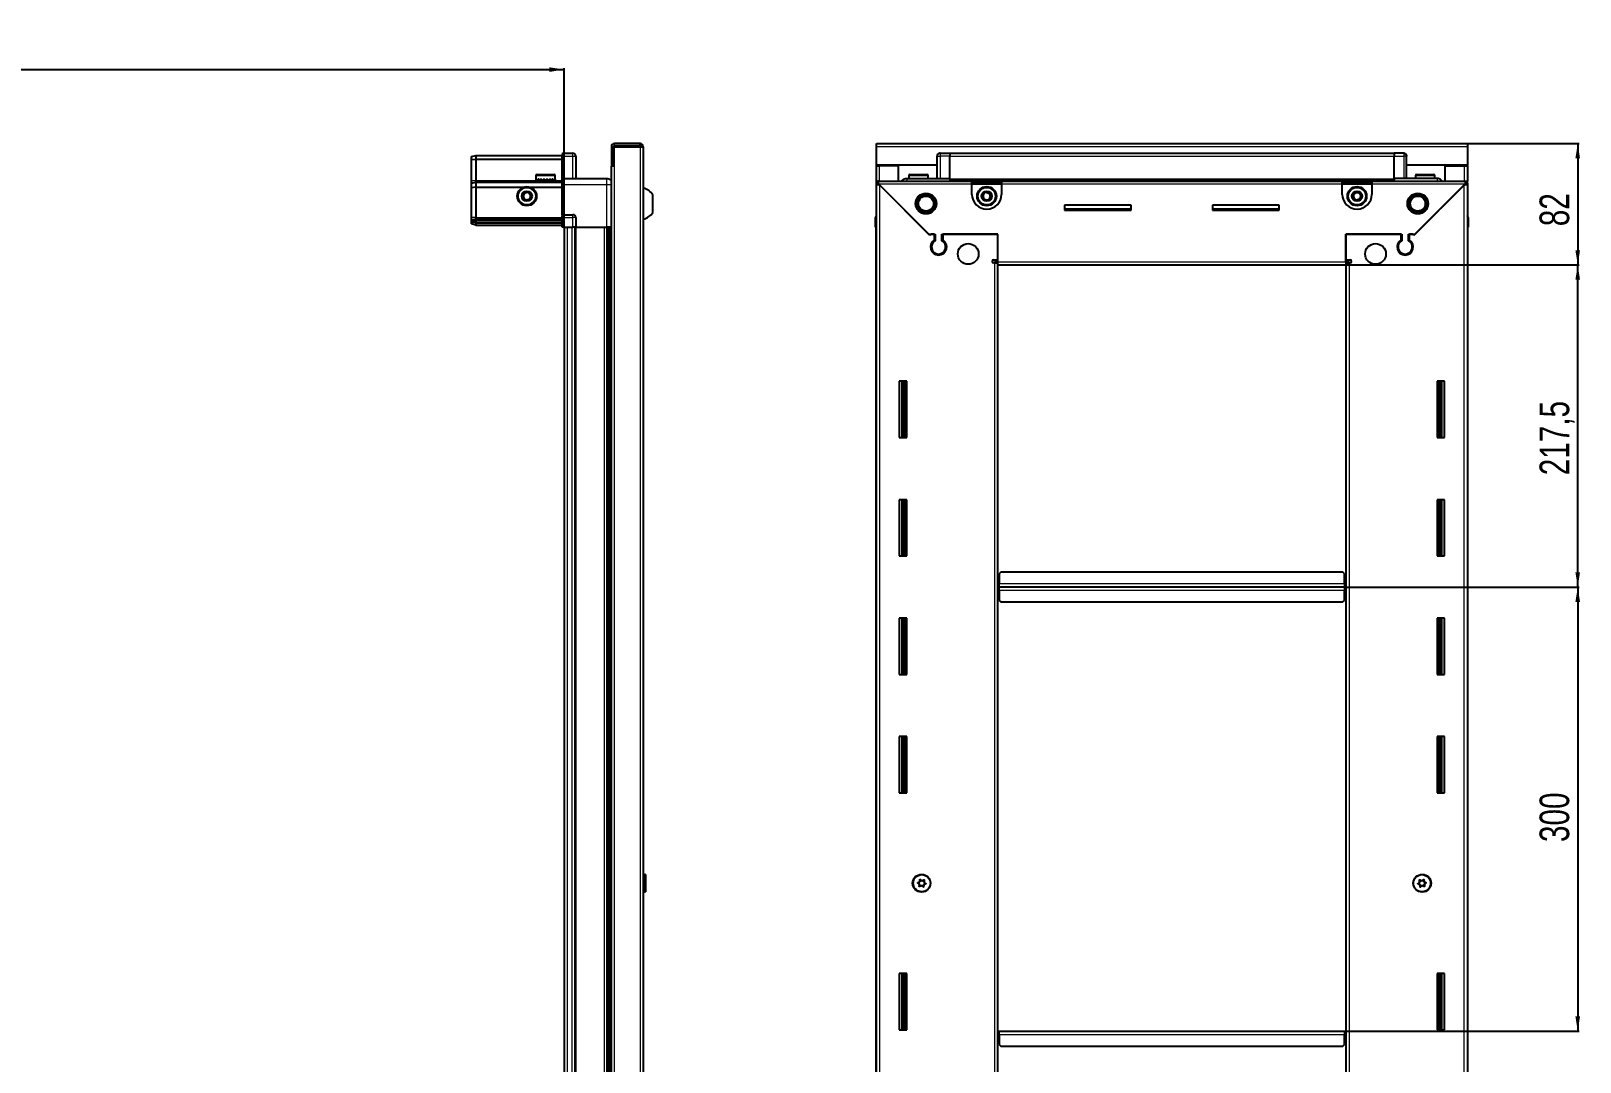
# Model space of a CAD drawing. Header units: millimetres. Extents: x 964 to 3281, y -1059 to 1364.
# Drawn here: x 2235 to 3281, y 573 to 1269 of the extents above; entities that cross this region are included whole.
import ezdxf

# ---------------------------------------------------------------- set-up
doc = ezdxf.new("R2010")
doc.units = ezdxf.units.MM
doc.layers.add('FORMAT', color=7, linetype='Continuous')
doc.styles.add('SLDTEXTSTYLE0', font='TXT', dxfattribs={"width": 0.75})
doc.dimstyles.new('SLDDIMSTYLE0', dxfattribs={"dimtxt": 20, "dimasz": 10, "dimexe": 0, "dimexo": 0.0625, "dimgap": 5, "dimtad": 2, "dimdec": 1, "dimrnd": 1e-09, "dimzin": 12, "dimdsep": 46, "dimtxsty": 'SLDTEXTSTYLE0', "dimsah": 1, "dimcen": 0.09, "dimadec": 0, "dimazin": 3, "dimtfac": 1, "dimtofl": 0, "dimtmove": 0, "dimatfit": 3, "dimfxl": 0, "dimfrac": 2, "dimtolj": 1, "dimtzin": 12, "dimarcsym": 0})

# ---------------------------------------------------------------- blocks, each defined once
blk = doc.blocks.new('_D_5')
at = {"layer": 'FORMAT'}
for p, q in [((1695.1, 1136.6), (1695.1, 1244.1)), ((1695.1, 1243.1), (2595.1, 1243.1)), ((2595.1, 1136.6), (2595.1, 1244.1))]:
    blk.add_line(p, q, dxfattribs=at)
for points in [[(1695.1, 1243.1), (1705.1, 1241.5), (1705.1, 1244.6)], [(2595.1, 1243.1), (2585.1, 1244.6), (2585.1, 1241.5)]]:
    blk.add_solid(points, dxfattribs=at)
at = {"layer": 'FORMAT', "insert": (2123, 1268.9), "char_height": 20, "attachment_point": 1, "style": 'SLDTEXTSTYLE0'}
blk.add_mtext('900', dxfattribs=at)
blk = doc.blocks.new('_D_6')
at = {"layer": 'FORMAT'}
for p, q in [((3204.9, 1193.1), (3280.4, 1193.1)), ((3279.4, 1193.1), (3279.4, 1111.1)), ((3122.9, 1111.1), (3280.4, 1111.1))]:
    blk.add_line(p, q, dxfattribs=at)
for points in [[(3279.4, 1193.1), (3277.8, 1183.1), (3280.9, 1183.1)], [(3279.4, 1111.1), (3280.9, 1121.1), (3277.8, 1121.1)]]:
    blk.add_solid(points, dxfattribs=at)
at = {"layer": 'FORMAT', "insert": (3253.6, 1137.3), "char_height": 20, "attachment_point": 1, "rotation": 90, "style": 'SLDTEXTSTYLE0'}
blk.add_mtext('82', dxfattribs=at)
blk = doc.blocks.new('_D_7')
at = {"layer": 'FORMAT'}
for p, q in [((3122.9, 1111.1), (3280.4, 1111.1)), ((3279.4, 893.6), (3279.4, 1111.1)), ((3121.9, 893.6), (3280.4, 893.6))]:
    blk.add_line(p, q, dxfattribs=at)
for points in [[(3279.4, 1111.1), (3277.8, 1101.1), (3280.9, 1101.1)], [(3279.4, 893.6), (3280.9, 903.6), (3277.8, 903.6)]]:
    blk.add_solid(points, dxfattribs=at)
at = {"layer": 'FORMAT', "insert": (3253.6, 969.1), "char_height": 20, "attachment_point": 1, "rotation": 90, "style": 'SLDTEXTSTYLE0'}
blk.add_mtext('217,5', dxfattribs=at)
blk = doc.blocks.new('_D_8')
at = {"layer": 'FORMAT'}
for p, q in [((3121.9, 893.6), (3280.4, 893.6)), ((3279.4, 893.6), (3279.4, 593.6)), ((3121.9, 593.6), (3280.4, 593.6))]:
    blk.add_line(p, q, dxfattribs=at)
for points in [[(3279.4, 893.6), (3277.8, 883.6), (3280.9, 883.6)], [(3279.4, 593.6), (3280.9, 603.6), (3277.8, 603.6)]]:
    blk.add_solid(points, dxfattribs=at)
at = {"layer": 'FORMAT', "insert": (3253.6, 721.4), "char_height": 20, "attachment_point": 1, "rotation": 90, "style": 'SLDTEXTSTYLE0'}
blk.add_mtext('300', dxfattribs=at)

msp = doc.modelspace()

# ---------------------------------------------------------------- linework, layer by layer
at = {"color": 7, "linetype": 'Continuous', "lineweight": 25}
for p, q in [((2646.38, 1193.07), (2629.08, 1193.07)), ((2646.38, 1191.57), (2646.38, 1193.07)), ((2805.88, 1190.97), (2805.88, 1193.07)), ((2805.88, 1193.07), (3204.88, 1193.07)), ((3204.88, 1193.07), (3204.88, 1190.97)), ((2532.48, 1184.27), (2535.48, 1185.07)), ((2532.48, 1182.42), (2532.48, 1184.27)), ((2532.48, 1182.42), (2535.48, 1182.57)), ((2532.48, 1168.07), (2532.48, 1182.42)), ((2535.48, 1185.07), (2535.48, 1182.57)), ((2535.48, 1185.07), (2593.78, 1185.07)), ((2535.48, 1182.57), (2535.48, 1168.07)), ((2535.48, 1182.57), (2593.78, 1182.57)), ((2594.65, 1186.57), (2593.78, 1186.07)), ((2594.65, 1186.57), (2593.78, 1186.07)), ((2593.78, 1186.07), (2593.78, 1184.57)), ((2593.78, 1169.77), (2593.78, 1184.57)), ((2594.98, 1186.57), (2594.65, 1186.57)), ((2594.98, 1186.57), (2594.65, 1186.57)), ((2594.98, 1186.57), (2594.98, 1186.57)), ((2594.98, 1184.57), (2594.98, 1186.57)), ((2594.98, 1186.57), (2600.98, 1186.57)), ((2594.98, 1184.57), (2594.98, 1169.77)), ((2602.98, 1184.57), (2602.98, 1169.57)), ((2626.98, 1190.97), (2626.98, 1178.57)), ((2628.48, 1190.97), (2628.48, 1178.57)), ((2628.98, 1178.07), (2628.98, 1190.97)), ((2628.98, 1190.97), (2646.38, 1190.97)), ((2646.38, 1191.57), (2629.08, 1191.57)), ((2646.38, 1190.97), (2648.48, 1190.97)), ((2648.48, 1190.97), (2648.48, 196.17)), ((2805.88, 1178.57), (2805.88, 1190.97)), ((2846.88, 1169.57), (2846.88, 1184.57)), ((2847.55, 1186.07), (2847.55, 1186.07)), ((2848.88, 1186.57), (2855.38, 1186.57)), ((2848.88, 1186.57), (2855.38, 1186.57)), ((2855.38, 1186.57), (2855.38, 1186.57)), ((2855.38, 1186.57), (2855.38, 1186.57)), ((2855.38, 1186.57), (2855.38, 1184.57)), ((3155.38, 1186.42), (2855.38, 1186.42)), ((2855.38, 1169.57), (2855.38, 1184.57)), ((3155.38, 1186.57), (3155.38, 1186.57)), ((3161.88, 1186.57), (3155.38, 1186.57)), ((3161.88, 1186.57), (3155.38, 1186.57)), ((3155.38, 1186.57), (3155.38, 1184.57)), ((3155.38, 1169.57), (3155.38, 1184.57)), ((3163.88, 1184.57), (3163.88, 1184.57)), ((3163.88, 1169.57), (3163.88, 1184.57)), ((3204.88, 1190.97), (3204.88, 1178.57)), ((2575.98, 1171.47), (2575.98, 1168.57)), ((2576.78, 1172.27), (2588.18, 1172.27)), ((2588.98, 1168.57), (2588.98, 1171.47)), ((2626.88, 1178.07), (2626.88, 209.07)), ((2626.88, 1178.07), (2628.98, 1178.07)), ((2626.98, 1178.57), (2628.48, 1178.57)), ((2846.88, 1178.57), (2805.88, 1178.57)), ((2805.88, 1178.07), (2805.88, 1178.57)), ((2805.88, 1167.82), (2805.88, 1178.07)), ((2805.88, 1178.07), (2807.98, 1178.07)), ((2807.38, 1178.07), (2807.38, 1178.57)), ((2820.88, 1178.07), (2807.98, 1178.07)), ((2820.88, 1167.82), (2820.88, 1178.07)), ((2827.88, 1171.47), (2827.88, 1169.57)), ((2828.68, 1172.27), (2840.08, 1172.27)), ((2840.88, 1169.57), (2840.88, 1171.47)), ((3204.88, 1178.57), (3163.88, 1178.57)), ((3169.88, 1171.47), (3169.88, 1169.57)), ((3170.68, 1172.27), (3182.08, 1172.27)), ((3182.88, 1169.57), (3182.88, 1171.47)), ((3189.88, 1167.82), (3189.88, 1178.07)), ((3189.88, 1178.07), (3202.78, 1178.07)), ((3202.78, 1178.07), (3204.88, 1178.07)), ((3203.38, 1178.07), (3203.38, 1178.57)), ((3204.88, 1178.07), (3204.88, 1178.57)), ((3204.88, 1178.07), (3204.88, 1167.82)), ((2532.48, 1166.27), (2532.48, 1168.07)), ((2532.48, 1166.27), (2535.48, 1167.07)), ((2532.48, 1163.24), (2532.48, 1166.27)), ((2535.48, 1163.57), (2532.48, 1163.24)), ((2532.48, 1143.07), (2532.48, 1163.24)), ((2535.48, 1168.07), (2535.48, 1167.07)), ((2535.48, 1167.07), (2535.48, 1163.57)), ((2535.48, 1167.07), (2593.78, 1167.07)), ((2535.48, 1163.57), (2535.48, 1143.07)), ((2535.48, 1163.57), (2567.48, 1163.57)), ((2572.48, 1163.57), (2593.78, 1163.57)), ((2575.98, 1168.57), (2576.02, 1168.57)), ((2576.14, 1169.07), (2576.02, 1169.07)), ((2576.02, 1169.07), (2576.02, 1168.57)), ((2576.02, 1168.57), (2576.14, 1168.57)), ((2576.14, 1169.07), (2576.14, 1168.57)), ((2576.14, 1168.57), (2576.55, 1168.57)), ((2576.89, 1169.07), (2576.55, 1169.07)), ((2576.55, 1169.07), (2576.55, 1168.57)), ((2576.55, 1168.57), (2576.89, 1168.57)), ((2576.89, 1169.07), (2576.89, 1168.57)), ((2576.89, 1168.57), (2577.66, 1168.57)), ((2578.19, 1169.07), (2577.66, 1169.07)), ((2577.66, 1169.07), (2577.66, 1168.57)), ((2577.66, 1168.57), (2578.19, 1168.57)), ((2578.08, 1168.57), (2578.08, 1168.47)), ((2578.08, 1168.47), (2586.88, 1168.47)), ((2578.19, 1169.07), (2578.19, 1168.57)), ((2578.19, 1168.57), (2579.25, 1168.57)), ((2578.48, 1168.07), (2579.17, 1167.59)), ((2578.48, 1168.07), (2586.48, 1168.07)), ((2579.17, 1167.59), (2578.48, 1167.1)), ((2578.48, 1167.1), (2578.48, 1167.07)), ((2578.48, 1167.1), (2586.48, 1167.1)), ((2579.17, 1167.59), (2585.79, 1167.59)), ((2579.91, 1169.07), (2579.25, 1169.07)), ((2579.25, 1169.07), (2579.25, 1168.57)), ((2579.25, 1168.57), (2579.91, 1168.57)), ((2579.91, 1169.07), (2579.91, 1168.57)), ((2579.91, 1168.57), (2581.15, 1168.57)), ((2581.88, 1169.07), (2581.15, 1169.07)), ((2581.15, 1169.07), (2581.15, 1168.57)), ((2581.15, 1168.57), (2581.58, 1168.57)), ((2581.58, 1169.07), (2581.58, 1168.57)), ((2581.88, 1169.07), (2581.88, 1168.57)), ((2581.88, 1168.57), (2583.18, 1168.57)), ((2583.9, 1169.07), (2583.18, 1169.07)), ((2583.18, 1169.07), (2583.18, 1168.57)), ((2583.45, 1169.07), (2583.45, 1168.57)), ((2583.45, 1168.57), (2583.9, 1168.57)), ((2583.9, 1169.07), (2583.9, 1168.57)), ((2583.9, 1168.57), (2585.14, 1168.57)), ((2585.8, 1169.07), (2585.14, 1169.07)), ((2585.14, 1169.07), (2585.14, 1168.57)), ((2585.14, 1168.57), (2585.8, 1168.57)), ((2585.79, 1167.59), (2586.48, 1168.07)), ((2586.48, 1167.1), (2585.79, 1167.59)), ((2585.8, 1169.07), (2585.8, 1168.57)), ((2585.8, 1168.57), (2586.84, 1168.57)), ((2586.48, 1167.07), (2586.48, 1167.1)), ((2587.36, 1169.07), (2586.84, 1169.07)), ((2586.84, 1169.07), (2586.84, 1168.57)), ((2586.84, 1168.57), (2587.36, 1168.57)), ((2586.88, 1168.47), (2586.88, 1168.57)), ((2587.36, 1169.07), (2587.36, 1168.57)), ((2587.36, 1168.57), (2588.12, 1168.57)), ((2588.45, 1169.07), (2588.12, 1169.07)), ((2588.12, 1169.07), (2588.12, 1168.57)), ((2588.12, 1168.57), (2588.45, 1168.57)), ((2588.45, 1169.07), (2588.45, 1168.57)), ((2588.45, 1168.57), (2588.84, 1168.57)), ((2588.95, 1169.07), (2588.84, 1169.07)), ((2588.84, 1169.07), (2588.84, 1168.57)), ((2588.84, 1168.57), (2588.95, 1168.57)), ((2588.95, 1169.07), (2588.95, 1168.57)), ((2588.95, 1168.57), (2588.98, 1168.57)), ((2593.78, 1169.57), (2593.78, 1169.77)), ((2594.98, 1169.57), (2593.78, 1169.57)), ((2593.78, 1165.57), (2593.78, 1169.57)), ((2593.78, 1145.27), (2593.78, 1165.57)), ((2594.98, 1169.77), (2594.98, 1169.57)), ((2594.98, 1169.57), (2594.98, 1165.57)), ((2594.98, 1169.57), (2623.98, 1169.57)), ((2594.98, 1165.57), (2594.98, 1145.27)), ((2805.88, 1166.32), (2805.88, 1167.82)), ((2805.88, 1167.82), (2806.88, 1167.82)), ((2805.88, 1165.82), (2805.88, 1166.32)), ((2805.88, 1166.32), (2806.88, 1166.32)), ((2805.88, 221.32), (2805.88, 1165.82)), ((2807.38, 1165.82), (2805.88, 1165.82)), ((2806.88, 1166.32), (2806.88, 1167.82)), ((2806.88, 1167.82), (2870.38, 1167.82)), ((2807.48, 1165.72), (2841.38, 1131.82)), ((2842.08, 1131.12), (2807.98, 1165.22)), ((2826.38, 1169.57), (2855.38, 1169.57)), ((2855.38, 1169.57), (2855.38, 1169.07)), ((2855.38, 1168.42), (3155.38, 1168.42)), ((2870.38, 1165.72), (2870.38, 1167.82)), ((2870.38, 1167.82), (2890.38, 1167.82)), ((2870.38, 1166.32), (2890.38, 1166.32)), ((2870.38, 1158.82), (2870.38, 1165.72)), ((2890.38, 1167.82), (3120.38, 1167.82)), ((2890.38, 1167.82), (2890.38, 1165.72)), ((2890.38, 1165.72), (2890.38, 1158.82)), ((3120.38, 1165.72), (3120.38, 1167.82)), ((3120.38, 1167.82), (3140.38, 1167.82)), ((3120.38, 1166.32), (3140.38, 1166.32)), ((3120.38, 1158.82), (3120.38, 1165.72)), ((3140.38, 1167.82), (3203.88, 1167.82)), ((3140.38, 1167.82), (3140.38, 1165.72)), ((3140.38, 1165.72), (3140.38, 1158.82)), ((3184.38, 1169.57), (3155.38, 1169.57)), ((3155.38, 1169.57), (3155.38, 1169.07)), ((3202.78, 1165.22), (3168.68, 1131.12)), ((3169.38, 1131.82), (3203.28, 1165.72)), ((3203.38, 1165.82), (3204.88, 1165.82)), ((3203.88, 1166.32), (3203.88, 1167.82)), ((3203.88, 1167.82), (3204.88, 1167.82)), ((3203.88, 1166.32), (3204.88, 1166.32)), ((3204.88, 1166.32), (3204.88, 1167.82)), ((3204.88, 1166.32), (3204.88, 1165.82)), ((3204.88, 1165.82), (3204.88, 221.32)), ((2655.08, 1146.57), (2655.08, 1158.57)), ((2977.88, 1151.57), (2932.88, 1151.57)), ((2932.88, 1151.57), (2932.88, 1148.07)), ((2977.88, 1148.07), (2977.88, 1151.57)), ((3077.88, 1151.57), (3032.88, 1151.57)), ((3032.88, 1151.57), (3032.88, 1148.07)), ((3077.88, 1148.07), (3077.88, 1151.57)), ((2532.48, 1141.27), (2532.48, 1143.07)), ((2535.48, 1142.07), (2532.48, 1141.27)), ((2532.48, 1140.53), (2532.48, 1141.27)), ((2535.48, 1141.07), (2532.48, 1140.53)), ((2532.48, 1140.03), (2532.48, 1140.53)), ((2532.48, 1138.87), (2532.48, 1140.03)), ((2535.48, 1139.57), (2532.48, 1140.03)), ((2535.48, 1143.07), (2535.48, 1142.07)), ((2535.48, 1142.07), (2535.48, 1141.07)), ((2535.48, 1142.07), (2593.78, 1142.07)), ((2535.48, 1141.07), (2535.48, 1139.57)), ((2535.48, 1141.07), (2593.78, 1141.07)), ((2593.78, 1145.07), (2593.78, 1145.27)), ((2594.98, 1145.07), (2593.78, 1145.07)), ((2593.78, 1145.07), (2593.78, 1144.39)), ((2593.78, 1136.57), (2593.78, 1144.39)), ((2594.65, 1143.07), (2594.65, 1136.57)), ((2594.98, 1145.27), (2594.98, 1145.07)), ((2594.98, 1143.07), (2594.98, 1145.07)), ((2594.98, 1145.07), (2600.98, 1145.07)), ((2594.98, 1143.07), (2594.98, 1145.07)), ((2594.98, 1143.07), (2594.98, 1136.57)), ((2602.98, 1143.07), (2602.98, 1136.57)), ((2805.38, 1143.07), (2805.38, 1136.57)), ((2805.38, 1136.57), (2805.38, 1143.07)), ((2977.88, 1148.82), (2932.88, 1148.82)), ((2932.88, 1148.07), (2977.88, 1148.07)), ((3077.88, 1148.82), (3032.88, 1148.82)), ((3032.88, 1148.07), (3077.88, 1148.07)), ((3204.88, 1144.39), (3204.88, 1144.39)), ((3205.38, 1143.07), (3205.38, 1136.57)), ((3205.38, 1136.57), (3205.38, 1143.07)), ((2535.48, 1138.07), (2532.48, 1138.87)), ((2535.48, 1139.57), (2535.48, 1138.07)), ((2535.48, 1139.57), (2593.78, 1139.57)), ((2535.48, 1138.07), (2593.78, 1138.07)), ((2594.65, 1136.57), (2593.78, 1136.57)), ((2594.98, 1136.57), (2594.65, 1136.57)), ((2594.98, 1136.57), (2600.98, 1136.57)), ((2595.13, 1136.57), (2595.13, 250.57)), ((2602.98, 1136.57), (2600.98, 1136.57)), ((2602.33, 1136.57), (2602.33, 250.57)), ((2602.98, 1136.57), (2623.98, 1136.57)), ((2625.01, 250.57), (2625.01, 1136.57)), ((2625.04, 250.57), (2625.04, 1136.57)), ((2626.83, 1136.57), (2626.83, 250.57)), ((2805.38, 1136.57), (2805.38, 1136.57)), ((2805.88, 1136.57), (2805.38, 1136.57)), ((2805.53, 1136.57), (2805.53, 250.57)), ((2841.38, 1131.82), (2845.58, 1131.82)), ((2842.78, 1131.82), (2842.08, 1131.12)), ((2844.88, 1131.82), (2842.78, 1131.82)), ((2844.88, 1131.82), (2844.88, 1127.93)), ((2845.58, 1131.82), (2845.58, 1127.53)), ((2850.18, 1131.82), (2887.88, 1131.82)), ((2850.18, 1127.53), (2850.18, 1131.82)), ((2850.88, 1127.93), (2850.88, 1131.82)), ((2887.88, 1131.82), (2850.88, 1131.82)), ((2887.88, 1113.17), (2887.88, 1131.82)), ((2887.88, 1114.57), (2887.88, 1131.82)), ((3122.88, 1131.82), (3160.58, 1131.82)), ((3122.88, 1113.17), (3122.88, 1131.82)), ((3122.88, 1131.82), (3122.88, 1114.57)), ((3159.88, 1131.82), (3122.88, 1131.82)), ((3159.88, 1131.82), (3159.88, 1127.93)), ((3160.58, 1131.82), (3160.58, 1127.53)), ((3165.18, 1131.82), (3169.38, 1131.82)), ((3165.18, 1127.53), (3165.18, 1131.82)), ((3167.98, 1131.82), (3165.88, 1131.82)), ((3165.88, 1127.93), (3165.88, 1131.82)), ((3168.68, 1131.12), (3167.98, 1131.82)), ((3204.88, 1136.57), (3205.38, 1136.57)), ((3205.23, 250.57), (3205.23, 1136.57)), ((3205.38, 1136.57), (3205.38, 1136.57)), ((3205.38, 1136.57), (3205.38, 1136.57)), ((2845.88, 1118.96), (2845.88, 1118.2)), ((3164.88, 1118.96), (3164.88, 1118.2)), ((2885.03, 1114.57), (2887.88, 1114.57)), ((2885.78, 1112.57), (2885.03, 1112.57)), ((2885.78, 1112.57), (2887.88, 1112.57)), ((2887.88, 1113.57), (2885.88, 1113.57)), ((2885.88, 1113.57), (2885.88, 1112.57)), ((2887.88, 1111.07), (2887.88, 1113.17)), ((3122.88, 1111.07), (2887.88, 1111.07)), ((2887.88, 276.07), (2887.88, 1111.07)), ((3122.88, 1114.57), (3125.73, 1114.57)), ((3124.88, 1113.57), (3122.88, 1113.57)), ((3122.88, 1113.17), (3122.88, 1111.07)), ((3122.88, 1112.57), (3124.98, 1112.57)), ((3122.88, 1111.07), (3122.88, 276.07)), ((3124.88, 1112.57), (3124.88, 1113.57)), ((3125.73, 1112.57), (3124.98, 1112.57)), ((2826.38, 1032.57), (2821.38, 1032.57)), ((2821.38, 1032.57), (2821.38, 994.57)), ((2823.53, 994.57), (2823.53, 1032.57)), ((2825.32, 994.57), (2825.32, 1032.57)), ((2825.35, 994.57), (2825.35, 1032.57)), ((2826.38, 994.57), (2826.38, 1032.57)), ((3184.38, 1032.57), (3184.38, 994.57)), ((3189.38, 1032.57), (3184.38, 1032.57)), ((3185.4, 1032.57), (3185.4, 994.57)), ((3185.43, 1032.57), (3185.43, 994.57)), ((3187.23, 1032.57), (3187.23, 994.57)), ((3189.38, 994.57), (3189.38, 1032.57)), ((2821.38, 994.57), (2826.38, 994.57)), ((3184.38, 994.57), (3189.38, 994.57)), ((2826.38, 952.57), (2821.38, 952.57)), ((2821.38, 952.57), (2821.38, 914.57)), ((2823.53, 914.57), (2823.53, 952.57)), ((2825.32, 914.57), (2825.32, 952.57)), ((2825.35, 914.57), (2825.35, 952.57)), ((2826.38, 914.57), (2826.38, 952.57)), ((3184.38, 952.57), (3184.38, 914.57)), ((3189.38, 952.57), (3184.38, 952.57)), ((3185.4, 952.57), (3185.4, 914.57)), ((3185.43, 952.57), (3185.43, 914.57)), ((3187.23, 952.57), (3187.23, 914.57)), ((3189.38, 914.57), (3189.38, 952.57)), ((2821.38, 914.57), (2826.38, 914.57)), ((3184.38, 914.57), (3189.38, 914.57)), ((2889.88, 903.57), (2888.88, 902.57)), ((2888.88, 902.57), (2888.88, 895.67)), ((3120.88, 903.57), (2889.88, 903.57)), ((3121.88, 902.57), (3120.88, 903.57)), ((3121.88, 895.67), (3121.88, 902.57)), ((2888.63, 893.57), (2887.88, 893.57)), ((2888.88, 896.42), (2888.63, 896.42)), ((2888.63, 896.42), (2888.63, 893.57)), ((2888.63, 893.57), (2888.63, 890.72)), ((2888.63, 890.72), (2888.88, 890.72)), ((2888.88, 893.57), (2888.88, 895.67)), ((2888.88, 891.47), (2888.88, 893.57)), ((3121.88, 893.57), (2888.88, 893.57)), ((2888.88, 891.47), (2888.88, 884.57)), ((3122.13, 896.42), (3121.88, 896.42)), ((3121.88, 895.67), (3121.88, 893.57)), ((3121.88, 893.57), (3121.88, 891.47)), ((3121.88, 884.57), (3121.88, 891.47)), ((3121.88, 890.72), (3122.13, 890.72)), ((3122.13, 893.57), (3122.13, 896.42)), ((3122.13, 890.72), (3122.13, 893.57)), ((3122.88, 893.57), (3122.13, 893.57)), ((2888.88, 884.57), (2889.88, 883.57)), ((2889.88, 883.57), (3120.88, 883.57)), ((3120.88, 883.57), (3121.88, 884.57)), ((2826.38, 872.57), (2821.38, 872.57)), ((2821.38, 872.57), (2821.38, 834.57)), ((2823.53, 834.57), (2823.53, 872.57)), ((2825.32, 834.57), (2825.32, 872.57)), ((2825.35, 834.57), (2825.35, 872.57)), ((2826.38, 834.57), (2826.38, 872.57)), ((3184.38, 872.57), (3184.38, 834.57)), ((3189.38, 872.57), (3184.38, 872.57)), ((3185.4, 872.57), (3185.4, 834.57)), ((3185.43, 872.57), (3185.43, 834.57)), ((3187.23, 872.57), (3187.23, 834.57)), ((3189.38, 834.57), (3189.38, 872.57)), ((2821.38, 834.57), (2826.38, 834.57)), ((3184.38, 834.57), (3189.38, 834.57)), ((2826.38, 792.57), (2821.38, 792.57)), ((2821.38, 792.57), (2821.38, 754.57)), ((2823.53, 754.57), (2823.53, 792.57)), ((2825.32, 754.57), (2825.32, 792.57)), ((2825.35, 754.57), (2825.35, 792.57)), ((2826.38, 754.57), (2826.38, 792.57)), ((3184.38, 792.57), (3184.38, 754.57)), ((3189.38, 792.57), (3184.38, 792.57)), ((3185.4, 792.57), (3185.4, 754.57)), ((3185.43, 792.57), (3185.43, 754.57)), ((3187.23, 792.57), (3187.23, 754.57)), ((3189.38, 754.57), (3189.38, 792.57)), ((2821.38, 754.57), (2826.38, 754.57)), ((3184.38, 754.57), (3189.38, 754.57)), ((2649.47, 699.36), (2648.48, 698.37)), ((2649.98, 699.36), (2649.47, 699.36)), ((2649.47, 699.36), (2649.47, 687.79)), ((2649.98, 699.36), (2649.98, 687.79)), ((2648.48, 688.77), (2649.47, 687.79)), ((2649.47, 687.79), (2649.98, 687.79)), ((2826.38, 632.57), (2821.38, 632.57)), ((2821.38, 632.57), (2821.38, 594.57)), ((2823.53, 594.57), (2823.53, 632.57)), ((2825.32, 594.57), (2825.32, 632.57)), ((2825.35, 594.57), (2825.35, 632.57)), ((2826.38, 594.57), (2826.38, 632.57)), ((3184.38, 632.57), (3184.38, 594.57)), ((3189.38, 632.57), (3184.38, 632.57)), ((3185.4, 632.57), (3185.4, 594.57)), ((3185.43, 632.57), (3185.43, 594.57)), ((3187.23, 632.57), (3187.23, 594.57)), ((3189.38, 594.57), (3189.38, 632.57)), ((2821.38, 594.57), (2826.38, 594.57)), ((2887.88, 593.57), (2888.63, 593.57)), ((2888.63, 593.57), (2888.63, 590.72)), ((2888.63, 590.72), (2888.88, 590.72)), ((2888.88, 593.57), (3121.88, 593.57)), ((2888.88, 591.47), (2888.88, 593.57)), ((2888.88, 591.47), (2888.88, 584.57)), ((3121.88, 593.57), (3121.88, 591.47)), ((3121.88, 584.57), (3121.88, 591.47)), ((3121.88, 590.72), (3122.13, 590.72)), ((3122.13, 590.72), (3122.13, 593.57)), ((3122.13, 593.57), (3122.88, 593.57)), ((3184.38, 594.57), (3189.38, 594.57)), ((2888.88, 584.57), (2889.88, 583.57)), ((2889.88, 583.57), (3120.88, 583.57)), ((3120.88, 583.57), (3121.88, 584.57))]:
    msp.add_line(p, q, dxfattribs=at)
at = {"color": 8, "linetype": 'Continuous', "lineweight": 18}
for p, q in [((2629.08, 1191.57), (2629.08, 1193.07)), ((2594.98, 1184.57), (2593.78, 1184.57)), ((2594.98, 1184.57), (2600.98, 1184.57)), ((2600.98, 1184.57), (2600.98, 1186.57)), ((2600.98, 1169.57), (2600.98, 1184.57)), ((2600.98, 1184.57), (2602.98, 1184.57)), ((2628.48, 1190.97), (2626.98, 1190.97)), ((2646.38, 1190.97), (2646.38, 196.17)), ((3204.88, 1190.97), (2805.88, 1190.97)), ((2846.88, 1184.57), (2848.88, 1184.57)), ((2848.88, 1186.57), (2848.88, 1184.57)), ((2848.88, 1184.57), (2848.88, 1169.57)), ((2855.38, 1184.57), (2848.88, 1184.57)), ((3155.38, 1184.42), (2855.38, 1184.42)), ((3155.38, 1184.57), (3161.88, 1184.57)), ((3161.88, 1186.57), (3161.88, 1184.57)), ((3163.88, 1184.57), (3161.88, 1184.57)), ((3161.88, 1184.57), (3161.88, 1169.57)), ((2575.98, 1171.47), (2588.98, 1171.47)), ((2628.98, 1178.07), (2628.98, 209.07)), ((2807.98, 1178.07), (2807.98, 1178.57)), ((2807.98, 1167.82), (2807.98, 1178.07)), ((2827.88, 1171.47), (2840.88, 1171.47)), ((3169.88, 1171.47), (3182.88, 1171.47)), ((3202.78, 1178.57), (3202.78, 1178.07)), ((3202.78, 1178.07), (3202.78, 1167.82)), ((2532.48, 1168.07), (2535.48, 1168.07)), ((2535.48, 1168.07), (2578.48, 1168.07)), ((2586.48, 1168.07), (2593.78, 1168.07)), ((2593.78, 1169.77), (2594.98, 1169.77)), ((2594.98, 1165.57), (2593.78, 1165.57)), ((2594.98, 1165.57), (2623.98, 1165.57)), ((2623.98, 1136.57), (2623.98, 1165.57)), ((2870.38, 1165.72), (2807.48, 1165.72)), ((2807.98, 1165.22), (2807.98, 221.92)), ((3155.38, 1169.07), (2855.38, 1169.07)), ((3155.38, 1167.84), (2855.38, 1167.84)), ((2870.38, 1165.72), (2890.38, 1165.72)), ((3120.38, 1165.72), (2890.38, 1165.72)), ((3120.38, 1165.72), (3140.38, 1165.72)), ((3203.28, 1165.72), (3140.38, 1165.72)), ((3202.78, 221.92), (3202.78, 1165.22)), ((2535.48, 1143.07), (2532.48, 1143.07)), ((2535.48, 1143.07), (2593.78, 1143.07)), ((2593.78, 1145.27), (2594.98, 1145.27)), ((2594.98, 1143.07), (2594.65, 1143.07)), ((2594.98, 1143.07), (2600.98, 1143.07)), ((2600.98, 1143.07), (2600.98, 1145.07)), ((2602.98, 1143.07), (2600.98, 1143.07)), ((2600.98, 1136.57), (2600.98, 1143.07)), ((2805.88, 1143.07), (2805.38, 1143.07)), ((3204.88, 1143.07), (3205.38, 1143.07)), ((2597.13, 1136.57), (2597.13, 250.57)), ((2600.33, 1136.57), (2600.33, 250.57)), ((2602.98, 1136.57), (2602.98, 250.57)), ((2622.39, 250.57), (2622.39, 1136.57)), ((2623.8, 1136.57), (2623.8, 250.57)), ((2626.25, 250.57), (2626.25, 1136.57)), ((2885.78, 274.57), (2885.78, 1112.57)), ((2887.88, 1113.17), (3122.88, 1113.17)), ((3124.98, 1112.57), (3124.98, 274.57)), ((2822.88, 1032.57), (2822.88, 994.57)), ((2824.11, 1032.57), (2824.11, 994.57)), ((3186.64, 994.57), (3186.64, 1032.57)), ((3187.88, 994.57), (3187.88, 1032.57)), ((2822.88, 952.57), (2822.88, 914.57)), ((2824.11, 952.57), (2824.11, 914.57)), ((3186.64, 914.57), (3186.64, 952.57)), ((3187.88, 914.57), (3187.88, 952.57)), ((3121.88, 895.67), (2888.88, 895.67)), ((2888.88, 891.47), (3121.88, 891.47)), ((2822.88, 872.57), (2822.88, 834.57)), ((2824.11, 872.57), (2824.11, 834.57)), ((3186.64, 834.57), (3186.64, 872.57)), ((3187.88, 834.57), (3187.88, 872.57)), ((2822.88, 792.57), (2822.88, 754.57)), ((2824.11, 792.57), (2824.11, 754.57)), ((3186.64, 754.57), (3186.64, 792.57)), ((3187.88, 754.57), (3187.88, 792.57)), ((2822.88, 632.57), (2822.88, 594.57)), ((2824.11, 632.57), (2824.11, 594.57)), ((3186.64, 594.57), (3186.64, 632.57)), ((3187.88, 594.57), (3187.88, 632.57)), ((2888.88, 591.47), (3121.88, 591.47))]:
    msp.add_line(p, q, dxfattribs=at)
at = {"color": 7, "linetype": 'Continuous', "lineweight": 25, "flags": 128}
msp.add_lwpolyline([(3163.73, 1185.32), (3163.84, 1184.96), (3163.88, 1184.57)], dxfattribs=at)
at = {"color": 7, "linetype": 'Continuous', "lineweight": 25}
for centre, radius in [((2569.98, 1157.57), 6.5), ((2569.98, 1157.57), 3.46), ((2880.38, 1157.57), 6.5), ((2880.38, 1157.57), 3.46), ((3130.38, 1157.57), 6.5), ((3130.38, 1157.57), 3.46), ((2839.38, 1152.57), 7), ((2839.38, 1152.57), 6.03), ((2839.38, 1152.57), 5.1), ((3171.38, 1152.57), 7), ((3171.38, 1152.57), 6.03), ((3171.38, 1152.57), 5.1), ((2867.88, 1118.57), 7), ((3142.88, 1118.57), 7), ((2836.38, 693.57), 6), ((2836.53, 693.57), 5.79), ((2836.53, 693.57), 1.85), ((3174.38, 693.57), 6), ((3174.23, 693.57), 5.79), ((3174.23, 693.57), 1.85)]:
    msp.add_circle(centre, radius, dxfattribs=at)
at = {"color": 8, "linetype": 'Continuous', "lineweight": 18}
for centre in [(2569.98, 1157.57), (2880.38, 1157.57), (3130.38, 1157.57)]:
    msp.add_circle(centre, 5.7, dxfattribs=at)
at = {"color": 7, "linetype": 'Continuous', "lineweight": 25}
for centre, radius, start, end in [((2629.08, 1190.97), 2.1, 90, 180), ((2646.38, 1190.97), 2.1, 0, 90), ((2600.98, 1184.57), 2, 360, 90), ((2629.08, 1190.97), 0.6, 90, 180), ((2646.38, 1190.97), 0.6, 0, 90), ((2848.88, 1184.57), 2, 90, 180), ((2848.88, 1184.57), 2, 123.94202, 131.40962), ((2848.88, 1184.57), 2, 90, 108.58003), ((3161.88, 1184.57), 2, 0, 90), ((2576.78, 1171.47), 0.8, 90, 180), ((2588.18, 1171.47), 0.8, 0, 90), ((2828.68, 1171.47), 0.8, 90, 180), ((2840.08, 1171.47), 0.8, 0, 90), ((3170.68, 1171.47), 0.8, 90, 180), ((3182.08, 1171.47), 0.8, 0, 90), ((2578.08, 1168.07), 0.4, 0, 90), ((2586.88, 1168.07), 0.4, 90, 180), ((2645.46, 1151.55), 11.91, 36.1266, 75.29965), ((2846.68, 1169.77), 0.2, 270, 0), ((3164.08, 1169.77), 0.2, 180, 270), ((2569.98, 1157.57), 2.5, 120.74103, 180.74103), ((2569.98, 1157.57), 2.5, 180.74103, 240.74103), ((2569.98, 1157.57), 2.5, 60.74103, 120.74103), ((2569.98, 1157.57), 2.5, 240.74103, 300.74103), ((2569.98, 1157.57), 2.5, 0.74103, 60.74103), ((2569.98, 1157.57), 2.5, 300.74103, 0.74103), ((2880.38, 1158.82), 10, 180, 270), ((2880.38, 1157.57), 2.5, 134.01559, 194.01559), ((2880.38, 1157.57), 2.5, 194.01559, 254.01559), ((2880.38, 1157.57), 2.5, 74.01559, 134.01559), ((2880.38, 1157.57), 2.5, 254.01559, 314.01559), ((2880.38, 1158.82), 10, 270, 0), ((2880.38, 1157.57), 2.5, 14.01559, 74.01559), ((2880.38, 1157.57), 2.5, 314.01559, 14.01559), ((3130.38, 1158.82), 10, 180, 270), ((3130.38, 1157.57), 2.5, 160.11158, 220.11158), ((3130.38, 1157.57), 2.5, 100.11158, 160.11158), ((3130.38, 1157.57), 2.5, 220.11158, 280.11158), ((3130.38, 1157.57), 2.5, 40.11158, 100.11158), ((3130.38, 1158.82), 10, 270, 0), ((3130.38, 1157.57), 2.5, 280.11158, 340.11158), ((3130.38, 1157.57), 2.5, 340.11158, 40.11158), ((2600.98, 1143.07), 2, 0, 90), ((2645.46, 1153.6), 11.91, 284.70035, 323.8734), ((2807.38, 1143.07), 2, 138.57492, 180), ((2807.38, 1143.07), 2, 138.59038, 180), ((3203.38, 1143.07), 2, 33.94202, 41.40962), ((3203.38, 1143.07), 2, 0, 41.40962), ((3203.38, 1143.07), 2, 360, 18.58003), ((2847.88, 1123.32), 5.5, 123.05573, 56.94427), ((2847.88, 1123.32), 4.8, 118.63099, 61.36901), ((3162.88, 1123.32), 5.5, 123.05573, 56.94427), ((3162.88, 1123.32), 4.8, 118.63099, 61.36901), ((2885.03, 1113.57), 1, 90, 270), ((3125.73, 1113.57), 1, 270, 90)]:
    msp.add_arc(centre, radius, start, end, dxfattribs=at)
msp.add_ellipse((2591.19, 1143.07), major_axis=(3.46, 0), ratio=0.5773503, start_param=0, end_param=0.7227342, dxfattribs=at)
for points, knots in [([(2623.98, 1169.57), (2624.42, 1169.52), (2625.1, 1169.45), (2625.91, 1169.01), (2626.47, 1168.58), (2626.75, 1168.2), (2626.88, 1168.02)], [0, 0, 0, 0, 0.3842982, 0.5911726, 0.8024372, 1, 1, 1, 1]), ([(2805.88, 1165.82), (2805.9, 1165.78), (2805.95, 1165.69), (2806.35, 1165.55), (2806.91, 1165.42), (2807.49, 1165.31), (2807.85, 1165.24), (2807.98, 1165.22)], [0, 0, 0, 0, 0.2302553, 0.4485219, 0.6667858, 0.8850496, 1, 1, 1, 1]), ([(2807.48, 1165.72), (2807.43, 1165.97), (2807.34, 1166.47), (2807.21, 1167.11), (2807.08, 1167.57), (2806.97, 1167.79), (2806.9, 1167.81), (2806.88, 1167.82)], [0, 0, 0, 0, 0.2302553, 0.4485219, 0.6667858, 0.8850496, 1, 1, 1, 1]), ([(2823.16, 1167.82), (2823.28, 1168.02), (2823.67, 1168.67), (2824.82, 1169.38), (2825.86, 1169.51), (2826.38, 1169.57)], [0, 0, 0, 0, 0.1822499, 0.5911249, 1, 1, 1, 1]), ([(2855.38, 1169.57), (2855.38, 1169.53), (2855.38, 1169.46), (2855.38, 1168.84), (2855.38, 1168.28), (2855.38, 1167.91), (2855.38, 1167.9)], [0, 0, 0, 0, 0.3302662, 0.6605324, 0.9907986, 1, 1, 1, 1]), ([(3155.38, 1169.57), (3155.38, 1169.53), (3155.38, 1169.46), (3155.38, 1168.84), (3155.38, 1168.28), (3155.38, 1167.91), (3155.38, 1167.9)], [0, 0, 0, 0, 0.3302662, 0.6605324, 0.9907986, 1, 1, 1, 1]), ([(3187.59, 1167.82), (3187.47, 1168.02), (3187.08, 1168.67), (3185.93, 1169.38), (3184.89, 1169.51), (3184.38, 1169.57)], [0, 0, 0, 0, 0.1822499, 0.5911249, 1, 1, 1, 1]), ([(3202.78, 1165.22), (3203.03, 1165.27), (3203.52, 1165.36), (3204.16, 1165.49), (3204.63, 1165.62), (3204.85, 1165.73), (3204.87, 1165.8), (3204.88, 1165.82)], [0, 0, 0, 0, 0.2302553, 0.4485219, 0.6667858, 0.8850496, 1, 1, 1, 1]), ([(3203.88, 1167.82), (3203.83, 1167.79), (3203.74, 1167.74), (3203.61, 1167.35), (3203.48, 1166.79), (3203.37, 1166.21), (3203.3, 1165.85), (3203.28, 1165.72)], [0, 0, 0, 0, 0.2302553, 0.4485219, 0.6667858, 0.8850496, 1, 1, 1, 1]), ([(2567.46, 1158.98), (2567.91, 1159.25), (2568.74, 1159.74), (2569.56, 1160.23), (2569.95, 1160.46)], [0, 0, 0, 0, 0.5346859, 1, 1, 1, 1]), ([(2567.5, 1156.1), (2567.5, 1156.22), (2567.49, 1156.82), (2567.48, 1157.81), (2567.47, 1158.64), (2567.46, 1158.98)], [0, 0, 0, 0, 0.1331247, 0.6370994, 1, 1, 1, 1]), ([(2570.02, 1154.68), (2569.57, 1154.94), (2568.73, 1155.41), (2567.89, 1155.88), (2567.5, 1156.1)], [0, 0, 0, 0, 0.5346859, 1, 1, 1, 1]), ([(2569.95, 1160.46), (2570.4, 1160.21), (2571.24, 1159.73), (2572.07, 1159.26), (2572.46, 1159.05)], [0, 0, 0, 0, 0.5346859, 1, 1, 1, 1]), ([(2572.5, 1156.16), (2572.06, 1155.9), (2571.23, 1155.4), (2570.4, 1154.91), (2570.02, 1154.68)], [0, 0, 0, 0, 0.5346859, 1, 1, 1, 1]), ([(2572.46, 1159.05), (2572.47, 1158.7), (2572.48, 1157.88), (2572.49, 1156.88), (2572.5, 1156.29), (2572.5, 1156.16)], [0, 0, 0, 0, 0.3629006, 0.8668753, 1, 1, 1, 1]), ([(2877.6, 1158.37), (2877.97, 1158.72), (2878.67, 1159.39), (2879.36, 1160.06), (2879.68, 1160.37)], [0, 0, 0, 0, 0.5346859, 1, 1, 1, 1]), ([(2878.3, 1155.57), (2878.22, 1155.9), (2878.02, 1156.7), (2877.78, 1157.66), (2877.63, 1158.24), (2877.6, 1158.37)], [0, 0, 0, 0, 0.3629006, 0.8668753, 1, 1, 1, 1]), ([(2881.08, 1154.77), (2880.58, 1154.91), (2879.65, 1155.18), (2878.73, 1155.44), (2878.3, 1155.57)], [0, 0, 0, 0, 0.5346859, 1, 1, 1, 1]), ([(2879.68, 1160.37), (2880.17, 1160.23), (2881.1, 1159.96), (2882.02, 1159.7), (2882.45, 1159.58)], [0, 0, 0, 0, 0.5346859, 1, 1, 1, 1]), ([(2883.15, 1156.78), (2882.78, 1156.42), (2882.09, 1155.75), (2881.4, 1155.08), (2881.08, 1154.77)], [0, 0, 0, 0, 0.5346859, 1, 1, 1, 1]), ([(2882.45, 1159.58), (2882.48, 1159.46), (2882.63, 1158.87), (2882.87, 1157.91), (2883.07, 1157.11), (2883.15, 1156.78)], [0, 0, 0, 0, 0.13312467, 0.63709944, 1, 1, 1, 1]), ([(3127.53, 1157.06), (3127.58, 1157.18), (3127.78, 1157.74), (3128.12, 1158.68), (3128.4, 1159.45), (3128.52, 1159.78)], [0, 0, 0, 0, 0.13312467, 0.63709944, 1, 1, 1, 1]), ([(3129.39, 1154.86), (3129.06, 1155.25), (3128.44, 1155.99), (3127.82, 1156.72), (3127.53, 1157.06)], [0, 0, 0, 0, 0.5346859, 1, 1, 1, 1]), ([(3128.52, 1159.78), (3129.02, 1159.87), (3129.97, 1160.04), (3130.92, 1160.21), (3131.36, 1160.29)], [0, 0, 0, 0, 0.5346859, 1, 1, 1, 1]), ([(3132.24, 1155.36), (3131.73, 1155.27), (3130.78, 1155.1), (3129.83, 1154.93), (3129.39, 1154.86)], [0, 0, 0, 0, 0.5346859, 1, 1, 1, 1]), ([(3131.36, 1160.29), (3131.69, 1159.89), (3132.31, 1159.15), (3132.93, 1158.42), (3133.22, 1158.08)], [0, 0, 0, 0, 0.53468586, 1, 1, 1, 1]), ([(3133.22, 1158.08), (3133.1, 1157.75), (3132.82, 1156.98), (3132.48, 1156.04), (3132.28, 1155.48), (3132.24, 1155.36)], [0, 0, 0, 0, 0.36290056, 0.86687533, 1, 1, 1, 1]), ([(2626.83, 1136.57), (2626.8, 1136.57), (2626.58, 1136.57), (2625.86, 1136.57), (2624.89, 1136.57), (2624.24, 1136.57), (2623.98, 1136.57)], [0, 0, 0, 0, 0.0717073, 0.4209791, 0.7702508, 1, 1, 1, 1]), ([(2838.16, 695.84), (2838.15, 695.85), (2838.13, 695.86), (2838.07, 695.86), (2837.93, 695.82), (2837.58, 695.64), (2837.1, 695.4), (2836.47, 695.44), (2836.03, 695.71), (2835.72, 695.96), (2835.53, 696.1), (2835.44, 696.13), (2835.4, 696.13), (2835.37, 696.12), (2835.34, 696.1), (2835.31, 696.04), (2835.26, 695.77), (2835.26, 695.3), (2835.08, 694.61), (2834.49, 694.22), (2834.04, 694.07), (2833.8, 693.94), (2833.75, 693.89), (2833.74, 693.86), (2833.74, 693.83), (2833.75, 693.8), (2833.78, 693.76), (2833.84, 693.7), (2834.02, 693.57), (2834.34, 693.36), (2834.74, 693.03), (2834.97, 692.45), (2834.89, 691.91), (2834.84, 691.52), (2834.85, 691.37), (2834.87, 691.32), (2834.89, 691.3), (2834.93, 691.28), (2834.98, 691.28), (2835.12, 691.33), (2835.47, 691.5), (2835.95, 691.74), (2836.58, 691.7), (2837.02, 691.43), (2837.33, 691.19), (2837.52, 691.05), (2837.61, 691.01), (2837.65, 691.01), (2837.69, 691.02), (2837.71, 691.04), (2837.74, 691.1), (2837.79, 691.37), (2837.79, 691.84), (2837.97, 692.53), (2838.57, 692.92), (2839.01, 693.07), (2839.25, 693.2), (2839.3, 693.25), (2839.31, 693.28), (2839.31, 693.31), (2839.3, 693.35), (2839.27, 693.38), (2839.22, 693.44), (2839.03, 693.57), (2838.71, 693.78), (2838.32, 694.11), (2838.08, 694.7), (2838.16, 695.23), (2838.21, 695.62), (2838.21, 695.77), (2838.18, 695.82), (2838.17, 695.84), (2838.16, 695.84)], [0, 0, 0, 0, 0.0020087, 0.00442, 0.0093647, 0.0255282, 0.0677053, 0.0957862, 0.1246456, 0.1503415, 0.1605194, 0.1633943, 0.1656965, 0.1672448, 0.1688741, 0.1707699, 0.1786058, 0.2119941, 0.2499945, 0.2879948, 0.3213831, 0.329219, 0.3311148, 0.3327441, 0.3342924, 0.3362166, 0.3385353, 0.3413178, 0.349662, 0.3753578, 0.4042173, 0.4322982, 0.4744753, 0.4906388, 0.4966691, 0.49844, 0.5, 0.5020087, 0.50442, 0.5093647, 0.5255282, 0.5677053, 0.5957862, 0.6246456, 0.6503415, 0.6605194, 0.6633943, 0.6656965, 0.6672448, 0.6688741, 0.6707699, 0.6786058, 0.7119941, 0.7499945, 0.7879948, 0.8213831, 0.829219, 0.8311148, 0.8327441, 0.8342924, 0.8362166, 0.8385353, 0.8413178, 0.849662, 0.8753578, 0.9042173, 0.9322982, 0.9744753, 0.9906388, 0.9966691, 0.99844, 1, 1, 1, 1]), ([(3172.59, 695.84), (3172.58, 695.83), (3172.56, 695.81), (3172.55, 695.76), (3172.54, 695.61), (3172.6, 695.23), (3172.67, 694.7), (3172.44, 694.11), (3172.04, 693.78), (3171.71, 693.57), (3171.52, 693.43), (3171.46, 693.35), (3171.44, 693.31), (3171.44, 693.28), (3171.45, 693.25), (3171.5, 693.2), (3171.74, 693.07), (3172.19, 692.92), (3172.78, 692.53), (3172.96, 691.84), (3172.96, 691.37), (3173.01, 691.1), (3173.04, 691.04), (3173.07, 691.02), (3173.1, 691.01), (3173.13, 691.01), (3173.17, 691.03), (3173.25, 691.06), (3173.43, 691.19), (3173.73, 691.43), (3174.17, 691.7), (3174.8, 691.74), (3175.28, 691.5), (3175.63, 691.32), (3175.78, 691.28), (3175.84, 691.29), (3175.87, 691.3), (3175.89, 691.33), (3175.91, 691.38), (3175.91, 691.53), (3175.86, 691.91), (3175.78, 692.45), (3176.02, 693.03), (3176.41, 693.36), (3176.74, 693.58), (3176.94, 693.72), (3177, 693.79), (3177.01, 693.83), (3177.01, 693.86), (3177, 693.89), (3176.95, 693.94), (3176.71, 694.07), (3176.27, 694.22), (3175.67, 694.61), (3175.49, 695.3), (3175.49, 695.77), (3175.44, 696.04), (3175.41, 696.1), (3175.39, 696.12), (3175.36, 696.13), (3175.32, 696.13), (3175.28, 696.12), (3175.2, 696.08), (3175.02, 695.95), (3174.72, 695.71), (3174.28, 695.44), (3173.65, 695.4), (3173.17, 695.64), (3172.82, 695.82), (3172.67, 695.86), (3172.62, 695.86), (3172.6, 695.85), (3172.59, 695.84)], [0, 0, 0, 0, 0.0020087, 0.00442, 0.0093647, 0.0255282, 0.0677053, 0.0957862, 0.1246456, 0.1503415, 0.1605194, 0.1633943, 0.1656965, 0.1672448, 0.1688741, 0.1707699, 0.1786058, 0.2119941, 0.2499945, 0.2879948, 0.3213831, 0.329219, 0.3311148, 0.3327441, 0.3342924, 0.3362166, 0.3385353, 0.3413178, 0.349662, 0.3753578, 0.4042173, 0.4322982, 0.4744753, 0.4906388, 0.4966691, 0.49844, 0.5, 0.5020087, 0.50442, 0.5093647, 0.5255282, 0.5677053, 0.5957862, 0.6246456, 0.6503415, 0.6605194, 0.6633943, 0.6656965, 0.6672448, 0.6688741, 0.6707699, 0.6786058, 0.7119941, 0.7499945, 0.7879948, 0.8213831, 0.829219, 0.8311148, 0.8327441, 0.8342924, 0.8362166, 0.8385353, 0.8413178, 0.849662, 0.8753578, 0.9042173, 0.9322982, 0.9744753, 0.9906388, 0.9966691, 0.99844, 1, 1, 1, 1])]:
    msp.add_open_spline(points, degree=3, knots=knots, dxfattribs=at)
at = {"color": 8, "linetype": 'Continuous', "lineweight": 18}
msp.add_open_spline([(2623.98, 1165.57), (2623.98, 1166.1), (2623.98, 1167.14), (2623.98, 1168.47), (2623.98, 1169.39), (2623.98, 1169.51), (2623.98, 1169.57)], degree=3, dxfattribs=at)
for points, knots in [([(2623.98, 1165.57), (2624.42, 1165.57), (2625.1, 1165.57), (2625.91, 1165.57), (2626.47, 1165.57), (2626.75, 1165.57), (2626.88, 1165.57)], [0, 0, 0, 0, 0.3842982, 0.5911726, 0.8024372, 1, 1, 1, 1]), ([(2826.38, 1169.57), (2826.38, 1169.52), (2826.38, 1169.45), (2826.38, 1169.02), (2826.38, 1168.56), (2826.38, 1168.15), (2826.38, 1167.88), (2826.38, 1167.82)], [0, 0, 0, 0, 0.3597529, 0.5534142, 0.7511852, 0.9489563, 1, 1, 1, 1]), ([(3184.38, 1169.57), (3184.38, 1169.52), (3184.38, 1169.45), (3184.38, 1169.02), (3184.38, 1168.56), (3184.38, 1168.15), (3184.38, 1167.88), (3184.38, 1167.82)], [0, 0, 0, 0, 0.3597529, 0.5534142, 0.7511852, 0.9489563, 1, 1, 1, 1])]:
    msp.add_open_spline(points, degree=3, knots=knots, dxfattribs=at)
at = {"color": 7, "linetype": 'Continuous', "lineweight": 25}
for points in [[(2807.48, 1165.72), (2807.43, 1165.8), (2807.33, 1165.96), (2807.18, 1166.16), (2807.03, 1166.29), (2806.93, 1166.31), (2806.88, 1166.32)], [(2807.38, 1165.82), (2807.39, 1165.77), (2807.4, 1165.67), (2807.54, 1165.52), (2807.74, 1165.37), (2807.9, 1165.27), (2807.98, 1165.22)], [(3202.78, 1165.22), (3202.85, 1165.27), (3203.01, 1165.37), (3203.21, 1165.52), (3203.35, 1165.67), (3203.37, 1165.77), (3203.38, 1165.82)], [(3203.88, 1166.32), (3203.83, 1166.31), (3203.73, 1166.29), (3203.58, 1166.16), (3203.43, 1165.96), (3203.33, 1165.8), (3203.28, 1165.72)]]:
    msp.add_open_spline(points, degree=3, dxfattribs=at)

# ---------------------------------------------------------------- dimensions: what is measured, and where the dimension line sits
at = {"layer": 'FORMAT'}
for base, p1, p2, angle, picture, middle in [((2595.13, 1243.07), (1695.13, 1136.57), (2595.13, 1136.57), 0, '_D_5', (2145.13, 1243.07)), ((3279.38, 1111.07), (3204.88, 1193.07), (3122.88, 1111.07), 90, '_D_6', (3279.38, 1152.07)), ((3279.38, 1111.07), (3121.88, 893.57), (3122.88, 1111.07), 90, '_D_7', (3279.38, 1002.32)), ((3279.38, 593.57), (3121.88, 893.57), (3121.88, 593.57), 90, '_D_8', (3279.38, 743.57))]:
    dim = msp.add_linear_dim(base=base, p1=p1, p2=p2, angle=angle, dimstyle='SLDDIMSTYLE0', dxfattribs=at)
    dim.commit()
    dim.dimension.update_dxf_attribs({"geometry": picture, "text_midpoint": middle, "dimtype": 160})

doc.saveas('drawing.dxf')
